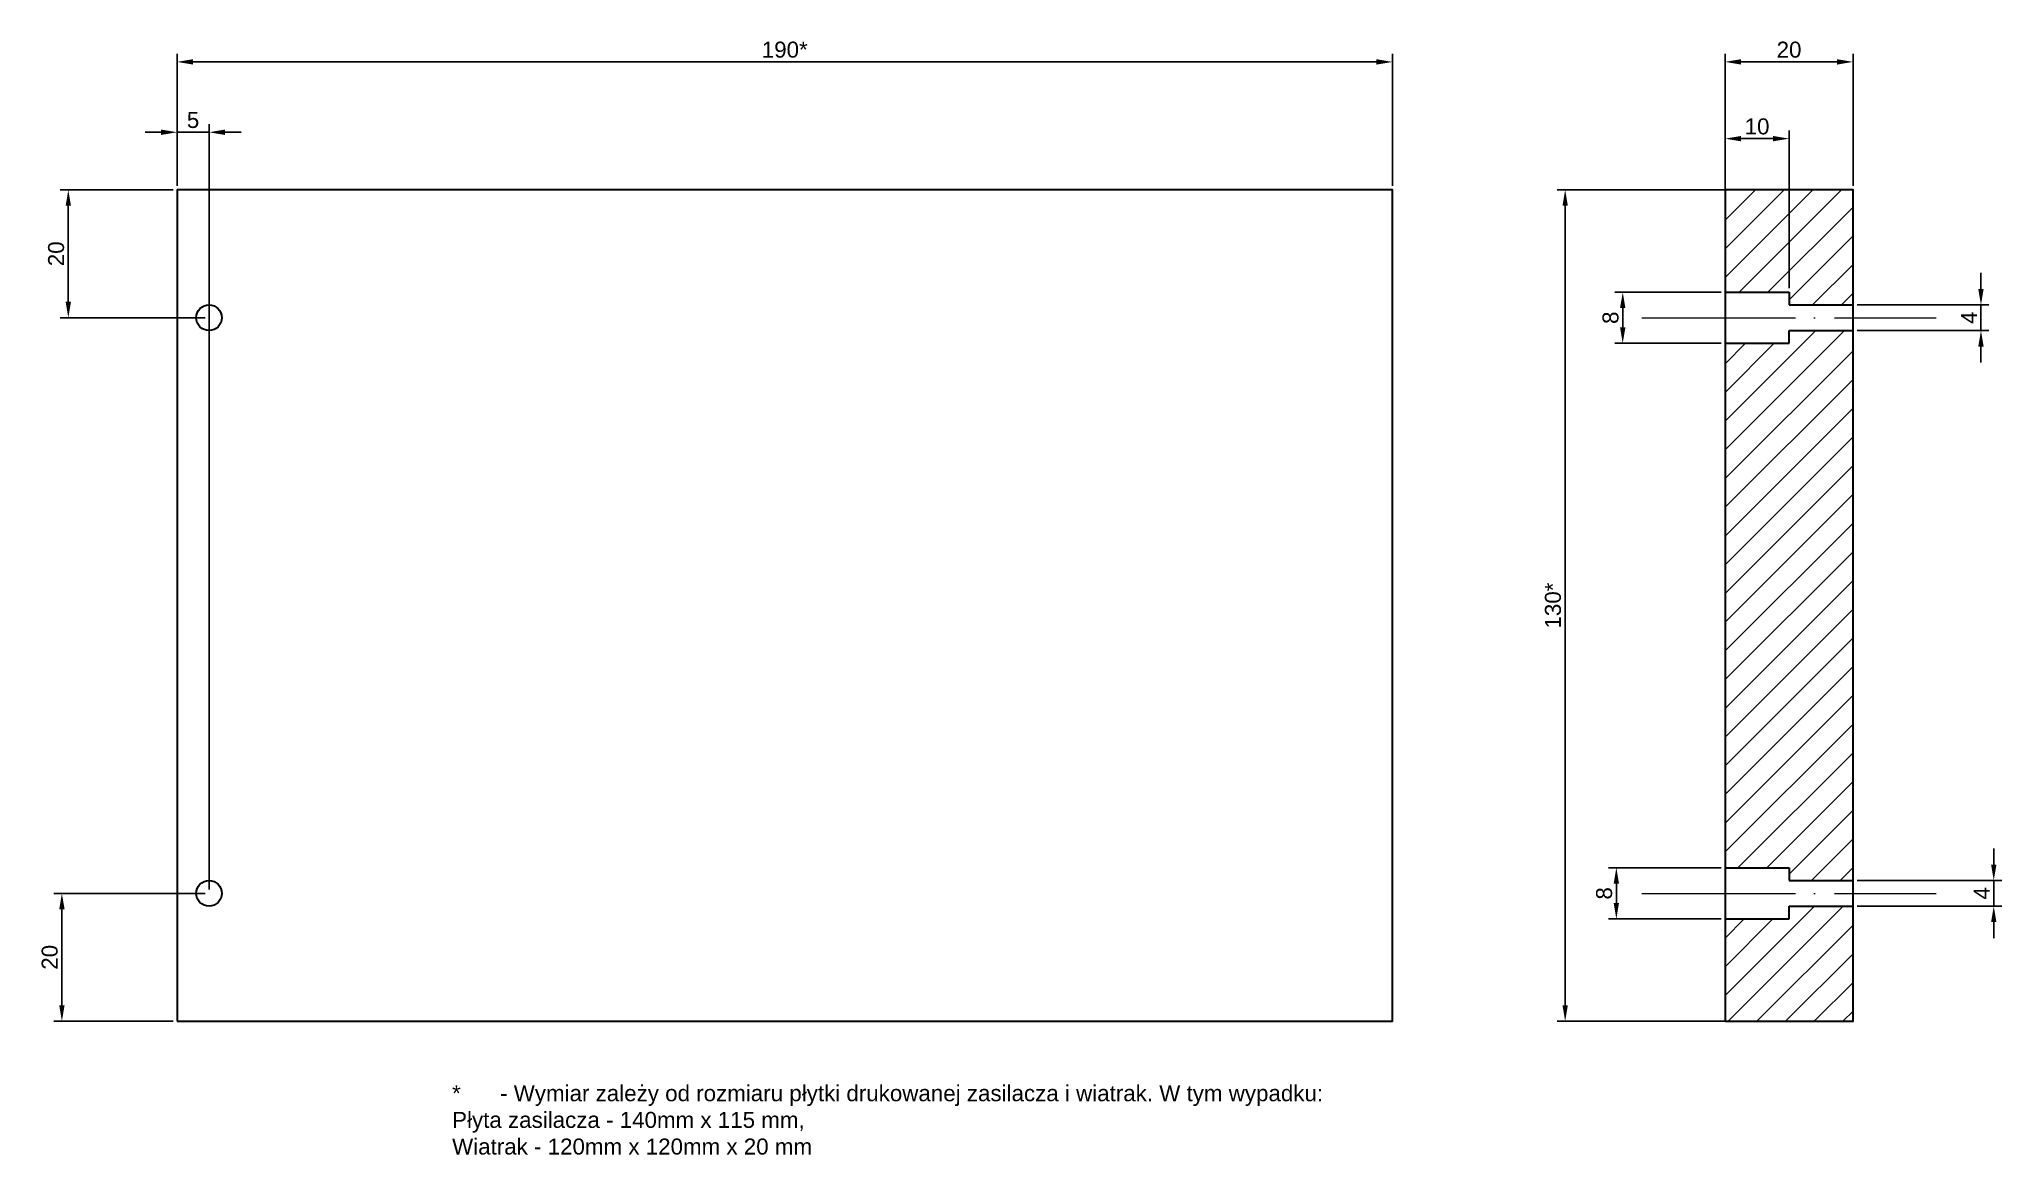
# Model space of a CAD drawing. Header units: millimetres. Extents: x -22 to 285, y -21 to 154.
import ezdxf

# ---------------------------------------------------------------- set-up
doc = ezdxf.new("R2010")
doc.units = ezdxf.units.MM
doc.linetypes.add('ACAD_ISO04W100', pattern=[30, 24, -3, 0, -3])
doc.layers.get('0').update_dxf_attribs({"lineweight": 30})
for name, color, linetype, lineweight in [('kreskowanie', 7, 'Continuous', 5), ('przerywane', 7, 'ACAD_ISO04W100', 5), ('wymiarowanie', 10, 'Continuous', 5)]:
    doc.layers.add(name, color=color, linetype=linetype, lineweight=lineweight)
doc.styles.get("Standard").update_dxf_attribs({"font": 'arial.ttf'})
doc.dimstyles.new('ISO-25', dxfattribs={"dimtxt": 2.5, "dimasz": 2.5, "dimexe": 1.25, "dimexo": 0.625, "dimtad": 1, "dimtxsty": 'Standard', "dimcen": 2.5, "dimadec": 0, "dimazin": 0, "dimtfac": 1, "dimtmove": 0, "dimatfit": 3, "dimfxl": 1, "dimarcsym": 0})

# ---------------------------------------------------------------- blocks, each defined once
blk = doc.blocks.new('*D1')
at = {"layer": 'Defpoints', "color": 0, "transparency": 16777216}
for p in [(190, 150), (0, 130), (190, 130)]:
    blk.add_point(p, dxfattribs=at)
at = {"layer": 'wymiarowanie', "color": 0, "lineweight": -2, "transparency": 16777216}
for p, q in [((0, 130.62), (0, 151.25)), ((190, 130.62), (190, 151.25)), ((2.5, 150), (187.5, 150))]:
    blk.add_line(p, q, dxfattribs=at)
at = {"layer": 'wymiarowanie', "color": 0, "transparency": 16777216}
for points in [[(2.5, 150.42), (2.5, 149.58), (0, 150)], [(187.5, 150.42), (187.5, 149.58), (190, 150)]]:
    blk.add_solid(points, dxfattribs=at)
at = {"layer": 'wymiarowanie', "color": 0, "transparency": 16777216, "insert": (95, 151.9), "char_height": 2.5, "attachment_point": 5}
blk.add_mtext('190*', dxfattribs=at)
blk = doc.blocks.new('*D2')
at = {"layer": 'Defpoints', "color": 0, "transparency": 16777216}
for p in [(262, 130), (262, 0), (217, 0)]:
    blk.add_point(p, dxfattribs=at)
at = {"layer": 'wymiarowanie', "color": 0, "lineweight": -2, "transparency": 16777216}
for p, q in [((261.38, 130), (215.75, 130)), ((217, 127.5), (217, 2.5)), ((261.38, 0), (215.75, 0))]:
    blk.add_line(p, q, dxfattribs=at)
at = {"layer": 'wymiarowanie', "color": 0, "transparency": 16777216}
for points in [[(216.58, 127.5), (217.42, 127.5), (217, 130)], [(216.58, 2.5), (217.42, 2.5), (217, 0)]]:
    blk.add_solid(points, dxfattribs=at)
at = {"layer": 'wymiarowanie', "color": 0, "transparency": 16777216, "insert": (215.1, 65), "char_height": 2.5, "attachment_point": 5, "rotation": 90}
blk.add_mtext('130*', dxfattribs=at)
blk = doc.blocks.new('*D3')
at = {"layer": 'Defpoints', "color": 0, "transparency": 16777216}
for p in [(226, 114), (242, 114), (242, 106)]:
    blk.add_point(p, dxfattribs=at)
at = {"layer": 'wymiarowanie', "color": 0, "lineweight": -2, "transparency": 16777216}
for p, q in [((241.38, 114), (224.75, 114)), ((226, 108.5), (226, 111.5)), ((241.38, 106), (224.75, 106))]:
    blk.add_line(p, q, dxfattribs=at)
at = {"layer": 'wymiarowanie', "color": 0, "transparency": 16777216}
for points in [[(225.58, 111.5), (226.42, 111.5), (226, 114)], [(225.58, 108.5), (226.42, 108.5), (226, 106)]]:
    blk.add_solid(points, dxfattribs=at)
at = {"layer": 'wymiarowanie', "color": 0, "transparency": 16777216, "insert": (224.1, 110), "char_height": 2.5, "attachment_point": 5, "rotation": 90}
blk.add_mtext('8', dxfattribs=at)
blk = doc.blocks.new('*D4')
at = {"layer": 'Defpoints', "color": 0, "transparency": 16777216}
for p in [(225, 24), (242, 24), (242, 16)]:
    blk.add_point(p, dxfattribs=at)
at = {"layer": 'wymiarowanie', "color": 0, "lineweight": -2, "transparency": 16777216}
for p, q in [((241.38, 24), (223.75, 24)), ((225, 18.5), (225, 21.5)), ((241.38, 16), (223.75, 16))]:
    blk.add_line(p, q, dxfattribs=at)
at = {"layer": 'wymiarowanie', "color": 0, "transparency": 16777216}
for points in [[(224.58, 21.5), (225.42, 21.5), (225, 24)], [(224.58, 18.5), (225.42, 18.5), (225, 16)]]:
    blk.add_solid(points, dxfattribs=at)
at = {"layer": 'wymiarowanie', "color": 0, "transparency": 16777216, "insert": (223.1, 20), "char_height": 2.5, "attachment_point": 5, "rotation": 90}
blk.add_mtext('8', dxfattribs=at)
blk = doc.blocks.new('*D5')
at = {"layer": 'Defpoints', "color": 0, "transparency": 16777216}
for p in [(262, 112), (262, 108), (282, 108)]:
    blk.add_point(p, dxfattribs=at)
at = {"layer": 'wymiarowanie', "color": 0, "lineweight": -2, "transparency": 16777216}
for p, q in [((282, 114.5), (282, 117)), ((262.63, 112), (283.25, 112)), ((282, 112), (282, 108)), ((262.63, 108), (283.25, 108)), ((282, 105.5), (282, 103))]:
    blk.add_line(p, q, dxfattribs=at)
at = {"layer": 'wymiarowanie', "color": 0, "transparency": 16777216}
for points in [[(281.58, 114.5), (282.42, 114.5), (282, 112)], [(281.58, 105.5), (282.42, 105.5), (282, 108)]]:
    blk.add_solid(points, dxfattribs=at)
at = {"layer": 'wymiarowanie', "color": 0, "transparency": 16777216, "insert": (280.13, 110), "char_height": 2.5, "attachment_point": 5, "rotation": 90}
blk.add_mtext('4', dxfattribs=at)
blk = doc.blocks.new('*D6')
at = {"layer": 'Defpoints', "color": 0, "transparency": 16777216}
for p in [(262, 22), (262, 18), (284, 18)]:
    blk.add_point(p, dxfattribs=at)
at = {"layer": 'wymiarowanie', "color": 0, "lineweight": -2, "transparency": 16777216}
for p, q in [((284, 24.5), (284, 27)), ((262.63, 22), (285.25, 22)), ((284, 22), (284, 18)), ((262.63, 18), (285.25, 18)), ((284, 15.5), (284, 13))]:
    blk.add_line(p, q, dxfattribs=at)
at = {"layer": 'wymiarowanie', "color": 0, "transparency": 16777216}
for points in [[(283.58, 24.5), (284.42, 24.5), (284, 22)], [(283.58, 15.5), (284.42, 15.5), (284, 18)]]:
    blk.add_solid(points, dxfattribs=at)
at = {"layer": 'wymiarowanie', "color": 0, "transparency": 16777216, "insert": (282.13, 20), "char_height": 2.5, "attachment_point": 5, "rotation": 90}
blk.add_mtext('4', dxfattribs=at)
blk = doc.blocks.new('*D7')
at = {"layer": 'Defpoints', "color": 0, "transparency": 16777216}
for p in [(262, 150), (242, 130), (262, 130)]:
    blk.add_point(p, dxfattribs=at)
at = {"layer": 'wymiarowanie', "color": 0, "lineweight": -2, "transparency": 16777216}
for p, q in [((242, 130.62), (242, 151.25)), ((262, 130.62), (262, 151.25)), ((244.5, 150), (259.5, 150))]:
    blk.add_line(p, q, dxfattribs=at)
at = {"layer": 'wymiarowanie', "color": 0, "transparency": 16777216}
for points in [[(244.5, 150.42), (244.5, 149.58), (242, 150)], [(259.5, 150.42), (259.5, 149.58), (262, 150)]]:
    blk.add_solid(points, dxfattribs=at)
at = {"layer": 'wymiarowanie', "color": 0, "transparency": 16777216, "insert": (252, 151.9), "char_height": 2.5, "attachment_point": 5}
blk.add_mtext('20', dxfattribs=at)
blk = doc.blocks.new('*D8')
at = {"layer": 'Defpoints', "color": 0, "transparency": 16777216}
for p in [(0, 130), (-17, 110), (5, 110)]:
    blk.add_point(p, dxfattribs=at)
at = {"layer": 'wymiarowanie', "color": 0, "lineweight": -2, "transparency": 16777216}
for p, q in [((-0.63, 130), (-18.25, 130)), ((-17, 127.5), (-17, 112.5)), ((4.37, 110), (-18.25, 110))]:
    blk.add_line(p, q, dxfattribs=at)
at = {"layer": 'wymiarowanie', "color": 0, "transparency": 16777216}
for points in [[(-17.42, 127.5), (-16.58, 127.5), (-17, 130)], [(-17.42, 112.5), (-16.58, 112.5), (-17, 110)]]:
    blk.add_solid(points, dxfattribs=at)
at = {"layer": 'wymiarowanie', "color": 0, "transparency": 16777216, "insert": (-18.9, 120), "char_height": 2.5, "attachment_point": 5, "rotation": 90}
blk.add_mtext('20', dxfattribs=at)
blk = doc.blocks.new('*D9')
at = {"layer": 'Defpoints', "color": 0, "transparency": 16777216}
for p in [(-18, 20), (5, 20), (0, 0)]:
    blk.add_point(p, dxfattribs=at)
at = {"layer": 'wymiarowanie', "color": 0, "lineweight": -2, "transparency": 16777216}
for p, q in [((4.37, 20), (-19.25, 20)), ((-18, 2.5), (-18, 17.5)), ((-0.63, 0), (-19.25, 0))]:
    blk.add_line(p, q, dxfattribs=at)
at = {"layer": 'wymiarowanie', "color": 0, "transparency": 16777216}
for points in [[(-18.42, 17.5), (-17.58, 17.5), (-18, 20)], [(-18.42, 2.5), (-17.58, 2.5), (-18, 0)]]:
    blk.add_solid(points, dxfattribs=at)
at = {"layer": 'wymiarowanie', "color": 0, "transparency": 16777216, "insert": (-19.9, 10), "char_height": 2.5, "attachment_point": 5, "rotation": 90}
blk.add_mtext('20', dxfattribs=at)
blk = doc.blocks.new('*D10')
at = {"layer": 'Defpoints', "color": 0, "transparency": 16777216}
for p in [(0, 139), (0, 130), (5, 20)]:
    blk.add_point(p, dxfattribs=at)
at = {"layer": 'wymiarowanie', "color": 0, "lineweight": -2, "transparency": 16777216}
for p, q in [((-2.5, 139), (-5, 139)), ((0, 130.62), (0, 140.25)), ((5, 139), (0, 139)), ((5, 20.62), (5, 140.25)), ((7.5, 139), (10, 139))]:
    blk.add_line(p, q, dxfattribs=at)
at = {"layer": 'wymiarowanie', "color": 0, "transparency": 16777216}
for points in [[(-2.5, 139.42), (-2.5, 138.58), (0, 139)], [(7.5, 139.42), (7.5, 138.58), (5, 139)]]:
    blk.add_solid(points, dxfattribs=at)
at = {"layer": 'wymiarowanie', "color": 0, "transparency": 16777216, "insert": (2.5, 140.9), "char_height": 2.5, "attachment_point": 5}
blk.add_mtext('5', dxfattribs=at)
blk = doc.blocks.new('*D11')
at = {"layer": 'Defpoints', "color": 0, "transparency": 16777216}
for p in [(242, 138), (242, 114), (252, 114)]:
    blk.add_point(p, dxfattribs=at)
at = {"layer": 'wymiarowanie', "color": 0, "lineweight": -2, "transparency": 16777216}
for p, q in [((242, 114.62), (242, 139.25)), ((252, 114.62), (252, 139.25)), ((249.5, 138), (244.5, 138))]:
    blk.add_line(p, q, dxfattribs=at)
at = {"layer": 'wymiarowanie', "color": 0, "transparency": 16777216}
for points in [[(244.5, 138.42), (244.5, 137.58), (242, 138)], [(249.5, 138.42), (249.5, 137.58), (252, 138)]]:
    blk.add_solid(points, dxfattribs=at)
at = {"layer": 'wymiarowanie', "color": 0, "transparency": 16777216, "insert": (247, 139.9), "char_height": 2.5, "attachment_point": 5}
blk.add_mtext('10', dxfattribs=at)

msp = doc.modelspace()

# ---------------------------------------------------------------- hatches: boundary and pattern name
at = {"layer": 'kreskowanie'}
h = msp.add_hatch(dxfattribs=at)
h.set_pattern_fill('ANSI31', color=256)
h.paths.add_polyline_path([(262, 130), (242, 130), (242, 114), (252, 114), (252, 112), (262, 112)])
h.paths.add_polyline_path([(262, 108), (252, 108), (252, 106), (242, 106), (242, 24), (252, 24), (252, 22), (262, 22)])
h.paths.add_polyline_path([(262, 18), (252, 18), (252, 16), (242, 16), (242, 0), (262, 0)])

# ---------------------------------------------------------------- linework, layer by layer
for p, q in [((242, 114), (252, 114)), ((252, 114), (252, 112)), ((252, 112), (262, 112)), ((252, 106), (252, 108)), ((252, 108), (262, 108)), ((242, 106), (252, 106)), ((242, 24), (252, 24)), ((252, 24), (252, 22)), ((252, 22), (262, 22)), ((242, 16), (252, 16)), ((252, 16), (252, 18)), ((252, 18), (262, 18))]:
    msp.add_line(p, q)
for points in [[(0, 0), (190, 0), (190, 130), (0, 130)], [(242, 0), (262, 0), (262, 130), (242, 130)]]:
    msp.add_lwpolyline(points, close=True)
for centre in [(5, 110), (5, 20)]:
    msp.add_circle(centre, 2)
at = {"layer": 'przerywane'}
for p, q in [((229, 110), (275, 110)), ((229, 20), (275, 20))]:
    msp.add_line(p, q, dxfattribs=at)

# ---------------------------------------------------------------- texts
at = {"layer": 'wymiarowanie', "insert": (38, -10), "char_height": 2.5, "attachment_point": 1}
msp.add_mtext_dynamic_manual_height_columns('\\pxi-3,l5,t5;*^I- Wymiar zależy od rozmiaru płytki drukowanej zasilacza i wiatrak. W tym wypadku:\\PPłyta zasilacza - 140mm x 115 mm,\\PWiatrak - 120mm x 120mm x 20 mm', width=172, gutter_width=12.5, heights=[0], dxfattribs=at)

# ---------------------------------------------------------------- dimensions: what is measured, and where the dimension line sits
at = {"layer": 'wymiarowanie'}
dim = msp.add_linear_dim(base=(190, 150), p1=(0, 130), p2=(190, 130), text='190*', dimstyle='ISO-25', dxfattribs=at)
dim.commit()
dim.dimension.update_dxf_attribs({"geometry": '*D1', "text_midpoint": (95, 151.901)})
for base, p1, p2, picture, middle in [((262, 150), (242, 130), (262, 130), '*D7', (252, 151.901)), ((0, 139), (5, 20), (0, 130), '*D10', (2.5, 140.896)), ((242, 138), (252, 114), (242, 114), '*D11', (247, 139.901))]:
    dim = msp.add_linear_dim(base=base, p1=p1, p2=p2, dimstyle='ISO-25', dxfattribs=at)
    dim.commit()
    dim.dimension.update_dxf_attribs({"geometry": picture, "text_midpoint": middle})
for base, p1, p2, picture, middle in [((-17, 110), (0, 130), (5, 110), '*D8', (-18.901, 120)), ((282, 108), (262, 112), (262, 108), '*D5', (280.125, 110)), ((226, 114), (242, 106), (242, 114), '*D3', (224.099, 110)), ((284, 18), (262, 22), (262, 18), '*D6', (282.125, 20)), ((225, 24), (242, 16), (242, 24), '*D4', (223.099, 20)), ((-18, 20), (0, 0), (5, 20), '*D9', (-19.901, 10))]:
    dim = msp.add_linear_dim(base=base, p1=p1, p2=p2, angle=90, dimstyle='ISO-25', dxfattribs=at)
    dim.commit()
    dim.dimension.update_dxf_attribs({"geometry": picture, "text_midpoint": middle})
dim = msp.add_linear_dim(base=(217, 0), p1=(262, 130), p2=(262, 0), angle=90, text='130*', dimstyle='ISO-25', dxfattribs=at)
dim.commit()
dim.dimension.update_dxf_attribs({"geometry": '*D2', "text_midpoint": (215.098, 65)})

doc.saveas('drawing.dxf')
